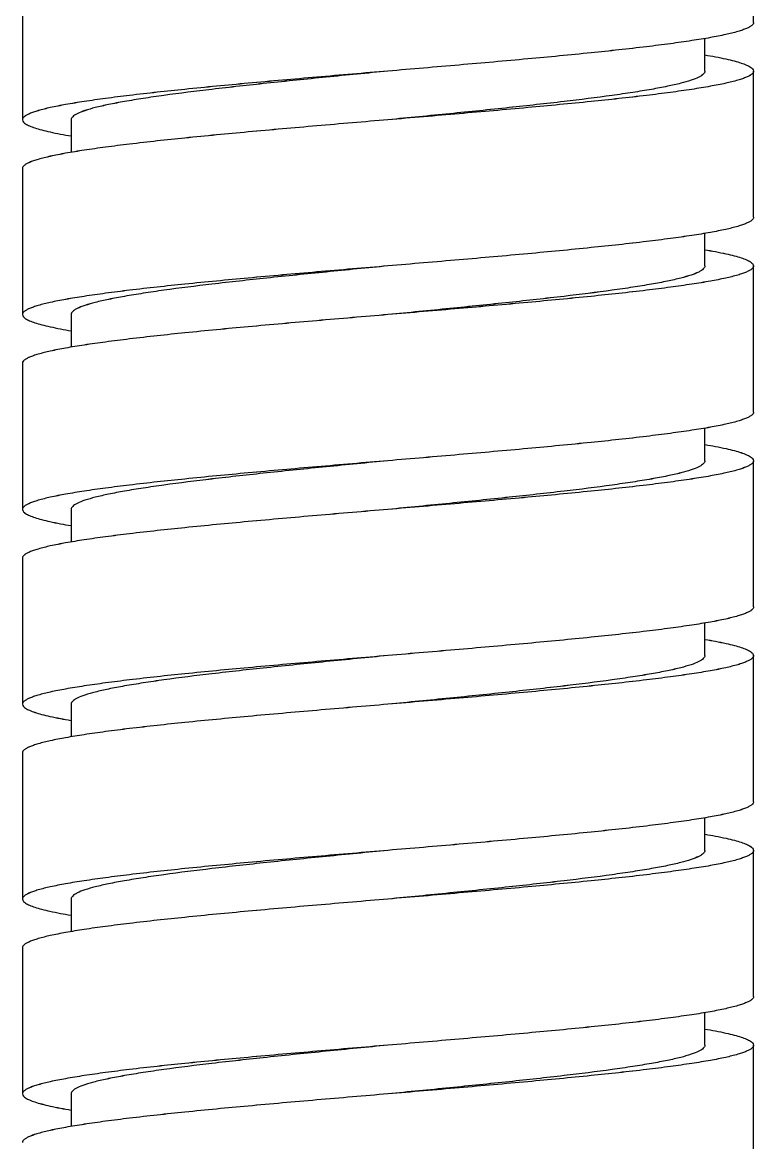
# Model space of a CAD drawing. Header units: millimetres. Extents: x 1236 to 1656, y -100 to 494.
# Drawn here: x 1563.463 to 1566.463, y 127.281 to 131.881 of the extents above; entities that cross this region are included whole.
import ezdxf

# ---------------------------------------------------------------- set-up
doc = ezdxf.new("R2010")
doc.units = ezdxf.units.MM
doc.header["$LTSCALE"] = 0.1

msp = doc.modelspace()

# ---------------------------------------------------------------- linework, layer by layer
for p, q in [((1563.4628, 131.9606), (1563.4628, 131.4806)), ((1563.4628, 131.9606), (1563.4628, 131.4805)), ((1566.4628, 131.8806), (1566.4628, 131.9606)), ((1566.2628, 131.6805), (1566.2628, 131.8142)), ((1566.2629, 131.6806), (1566.2629, 131.8143)), ((1566.4628, 131.0805), (1566.4628, 131.6805)), ((1566.4629, 131.0806), (1566.4629, 131.6806)), ((1563.6628, 131.4806), (1563.6628, 131.3469)), ((1563.6628, 131.4805), (1563.6628, 131.3468)), ((1563.4628, 131.2806), (1563.4628, 130.6806)), ((1563.4628, 131.2805), (1563.4628, 130.6805)), ((1566.2628, 130.8805), (1566.2628, 131.0143)), ((1566.2629, 130.8806), (1566.2629, 131.0143)), ((1566.4628, 130.2805), (1566.4628, 130.8805)), ((1566.4629, 130.2806), (1566.4629, 130.8806)), ((1563.6628, 130.6806), (1563.6628, 130.5469)), ((1563.6628, 130.6805), (1563.6628, 130.5468)), ((1563.4628, 130.4806), (1563.4628, 129.8806)), ((1563.4628, 130.4805), (1563.4628, 129.8805)), ((1566.2628, 130.0805), (1566.2628, 130.2142)), ((1566.2629, 130.0806), (1566.2629, 130.2143)), ((1566.4628, 129.4805), (1566.4628, 130.0805)), ((1566.4629, 129.4805), (1566.4629, 130.0806)), ((1563.6628, 129.8806), (1563.6628, 129.747)), ((1563.6628, 129.8805), (1563.6628, 129.7469)), ((1563.4628, 129.6806), (1563.4628, 129.0805)), ((1563.4628, 129.6805), (1563.4628, 129.0805)), ((1566.2628, 129.2805), (1566.2628, 129.4141)), ((1566.2629, 129.2805), (1566.2629, 129.4141)), ((1566.4628, 128.6805), (1566.4628, 129.2805)), ((1566.4629, 128.6805), (1566.4629, 129.2805)), ((1563.6628, 129.0805), (1563.6628, 128.947)), ((1563.6628, 129.0805), (1563.6628, 128.9469)), ((1563.4628, 128.8805), (1563.4628, 128.2805)), ((1563.4628, 128.8805), (1563.4628, 128.2805)), ((1566.2628, 128.4805), (1566.2628, 128.6141)), ((1566.2629, 128.4805), (1566.2629, 128.6141)), ((1566.4628, 127.8805), (1566.4628, 128.4805)), ((1566.4629, 127.8805), (1566.4629, 128.4805)), ((1563.6628, 128.2805), (1563.6628, 128.1468)), ((1563.6628, 128.2805), (1563.6628, 128.1468)), ((1563.4628, 128.0805), (1563.4628, 127.4805)), ((1563.4628, 128.0805), (1563.4628, 127.4805)), ((1566.2628, 127.6805), (1566.2628, 127.8142)), ((1566.2629, 127.6805), (1566.2629, 127.8142)), ((1566.4628, 127.0805), (1566.4628, 127.6805)), ((1566.4629, 127.0805), (1566.4629, 127.6805)), ((1563.6628, 127.4805), (1563.6628, 127.3468)), ((1563.6628, 127.4805), (1563.6628, 127.3467))]:
    msp.add_line(p, q)
for points, knots in [([(1566.4629, 131.8806), (1566.4629, 131.8758), (1566.4568, 131.8681), (1566.4459, 131.8612), (1566.4331, 131.8549), (1566.4169, 131.8488), (1566.3886, 131.8399), (1566.3445, 131.8292), (1566.2817, 131.817), (1566.2062, 131.8047), (1566.1188, 131.7924), (1565.9809, 131.7751), (1565.7857, 131.754), (1565.5296, 131.7296), (1565.2518, 131.7051), (1565.0604, 131.6889), (1564.9628, 131.6806)], [0, 0, 0, 0, 0.009478, 0.016679, 0.025906, 0.037267, 0.050798, 0.084376, 0.126509, 0.176871, 0.23503, 0.300455, 0.450603, 0.621669, 0.807156, 1, 1, 1, 1]), ([(1566.4628, 131.8806), (1566.4628, 131.8757), (1566.4567, 131.8681), (1566.4459, 131.8611), (1566.4331, 131.8549), (1566.4169, 131.8488), (1566.3886, 131.8399), (1566.3445, 131.8292), (1566.2817, 131.817), (1566.2062, 131.8047), (1566.1187, 131.7923), (1565.9808, 131.775), (1565.7857, 131.754), (1565.5296, 131.7296), (1565.2517, 131.7051), (1565.0604, 131.6888), (1564.9628, 131.6805)], [0, 0, 0, 0, 0.009478, 0.016679, 0.025906, 0.037267, 0.050798, 0.084376, 0.126509, 0.176871, 0.23503, 0.300455, 0.450603, 0.621669, 0.807156, 1, 1, 1, 1]), ([(1566.2633, 131.747), (1566.2921, 131.7421), (1566.3325, 131.7347), (1566.382, 131.7228), (1566.4103, 131.7148), (1566.4328, 131.7065), (1566.4508, 131.6978), (1566.4629, 131.6876), (1566.4629, 131.6806)], [0, 0, 0, 0, 0.408111, 0.572355, 0.709475, 0.819371, 0.902677, 1, 1, 1, 1]), ([(1566.2633, 131.747), (1566.2921, 131.7421), (1566.3325, 131.7346), (1566.382, 131.7228), (1566.4102, 131.7147), (1566.4328, 131.7064), (1566.4508, 131.6978), (1566.4628, 131.6875), (1566.4628, 131.6805)], [0, 0, 0, 0, 0.408111, 0.572355, 0.709475, 0.819371, 0.902677, 1, 1, 1, 1]), ([(1564.9628, 131.6806), (1564.8653, 131.6723), (1564.6739, 131.6561), (1564.3961, 131.6316), (1564.14, 131.6072), (1563.9448, 131.5861), (1563.8069, 131.5688), (1563.7195, 131.5565), (1563.644, 131.5442), (1563.5811, 131.532), (1563.5371, 131.5213), (1563.5087, 131.5124), (1563.4926, 131.5063), (1563.4798, 131.5), (1563.4689, 131.4931), (1563.4628, 131.4854), (1563.4628, 131.4806)], [0, 0, 0, 0, 0.192844, 0.378332, 0.549397, 0.699546, 0.764969, 0.82313, 0.87349, 0.915624, 0.949202, 0.962734, 0.974093, 0.983319, 0.99052, 1, 1, 1, 1]), ([(1564.9628, 131.6805), (1564.8653, 131.6723), (1564.6739, 131.656), (1564.396, 131.6315), (1564.14, 131.6071), (1563.9448, 131.5861), (1563.8069, 131.5688), (1563.7194, 131.5564), (1563.644, 131.5441), (1563.5811, 131.5319), (1563.5371, 131.5212), (1563.5087, 131.5123), (1563.4925, 131.5062), (1563.4797, 131.5), (1563.4689, 131.493), (1563.4628, 131.4854), (1563.4628, 131.4805)], [0, 0, 0, 0, 0.192844, 0.378332, 0.549397, 0.699546, 0.764969, 0.82313, 0.87349, 0.915624, 0.949202, 0.962734, 0.974093, 0.983319, 0.99052, 1, 1, 1, 1]), ([(1564.9628, 131.6806), (1564.8783, 131.6723), (1564.7124, 131.6561), (1564.4716, 131.6316), (1564.2497, 131.6072), (1564.0805, 131.5861), (1563.961, 131.5688), (1563.8852, 131.5565), (1563.8198, 131.5442), (1563.7653, 131.532), (1563.7222, 131.5198), (1563.6938, 131.5092), (1563.6774, 131.5), (1563.6678, 131.4928), (1563.6628, 131.4853), (1563.6628, 131.4806)], [0, 0, 0, 0, 0.192224, 0.377133, 0.547704, 0.697485, 0.762794, 0.820884, 0.871248, 0.913454, 0.947218, 0.972426, 0.981911, 0.989457, 1, 1, 1, 1]), ([(1564.9628, 131.6805), (1564.8783, 131.6723), (1564.7124, 131.656), (1564.4716, 131.6315), (1564.2496, 131.6071), (1564.0805, 131.5861), (1563.961, 131.5688), (1563.8852, 131.5564), (1563.8197, 131.5441), (1563.7652, 131.5319), (1563.7222, 131.5198), (1563.6938, 131.5091), (1563.6774, 131.4999), (1563.6678, 131.4928), (1563.6628, 131.4852), (1563.6628, 131.4805)], [0, 0, 0, 0, 0.192224, 0.377133, 0.547704, 0.697485, 0.762794, 0.820884, 0.871248, 0.913454, 0.947218, 0.972426, 0.981911, 0.989457, 1, 1, 1, 1]), ([(1566.4629, 131.6806), (1566.4629, 131.6758), (1566.4568, 131.6681), (1566.4459, 131.6612), (1566.4331, 131.6549), (1566.4169, 131.6488), (1566.3886, 131.6399), (1566.3445, 131.6292), (1566.2817, 131.617), (1566.2062, 131.6047), (1566.1188, 131.5924), (1565.9809, 131.5751), (1565.7857, 131.554), (1565.5296, 131.5296), (1565.2518, 131.5051), (1565.0604, 131.4889), (1564.9628, 131.4806)], [0, 0, 0, 0, 0.009478, 0.01668, 0.025909, 0.037267, 0.050796, 0.084378, 0.126508, 0.176873, 0.235029, 0.300456, 0.450603, 0.621668, 0.807156, 1, 1, 1, 1]), ([(1566.2629, 131.6806), (1566.2629, 131.6759), (1566.2579, 131.6684), (1566.2482, 131.6612), (1566.2319, 131.652), (1566.2035, 131.6414), (1566.1604, 131.6292), (1566.1059, 131.617), (1566.0405, 131.6047), (1565.9647, 131.5924), (1565.8452, 131.5751), (1565.676, 131.554), (1565.4541, 131.5296), (1565.2133, 131.5051), (1565.0474, 131.4889), (1564.9628, 131.4806)], [0, 0, 0, 0, 0.010546, 0.01809, 0.027572, 0.052785, 0.086544, 0.128755, 0.179114, 0.237209, 0.302514, 0.452296, 0.622867, 0.807776, 1, 1, 1, 1]), ([(1566.4628, 131.6805), (1566.4628, 131.6757), (1566.4567, 131.6681), (1566.4459, 131.6611), (1566.4331, 131.6549), (1566.4169, 131.6488), (1566.3886, 131.6399), (1566.3445, 131.6292), (1566.2817, 131.617), (1566.2062, 131.6047), (1566.1187, 131.5923), (1565.9808, 131.575), (1565.7857, 131.554), (1565.5296, 131.5296), (1565.2517, 131.5051), (1565.0604, 131.4888), (1564.9628, 131.4805)], [0, 0, 0, 0, 0.009478, 0.01668, 0.025909, 0.037267, 0.050796, 0.084378, 0.126508, 0.176873, 0.235029, 0.300456, 0.450603, 0.621668, 0.807156, 1, 1, 1, 1]), ([(1566.2628, 131.6805), (1566.2628, 131.6759), (1566.2579, 131.6683), (1566.2482, 131.6611), (1566.2318, 131.652), (1566.2034, 131.6413), (1566.1604, 131.6292), (1566.1059, 131.617), (1566.0404, 131.6047), (1565.9646, 131.5923), (1565.8451, 131.575), (1565.676, 131.554), (1565.454, 131.5296), (1565.2132, 131.5051), (1565.0474, 131.4888), (1564.9628, 131.4805)], [0, 0, 0, 0, 0.010546, 0.01809, 0.027572, 0.052785, 0.086544, 0.128755, 0.179114, 0.237209, 0.302514, 0.452296, 0.622867, 0.807776, 1, 1, 1, 1]), ([(1563.4628, 131.4806), (1563.4628, 131.4736), (1563.4749, 131.4634), (1563.4928, 131.4547), (1563.5154, 131.4464), (1563.5436, 131.4384), (1563.5931, 131.4266), (1563.6334, 131.4191), (1563.6623, 131.4142)], [0, 0, 0, 0, 0.097335, 0.180651, 0.290566, 0.427652, 0.591913, 1, 1, 1, 1]), ([(1564.9628, 131.4806), (1564.8653, 131.4723), (1564.6739, 131.4561), (1564.3961, 131.4316), (1564.14, 131.4072), (1563.9448, 131.3861), (1563.8069, 131.3688), (1563.7195, 131.3565), (1563.644, 131.3442), (1563.5811, 131.332), (1563.5371, 131.3213), (1563.5087, 131.3124), (1563.4926, 131.3063), (1563.4798, 131.3), (1563.4689, 131.2931), (1563.4628, 131.2854), (1563.4628, 131.2806)], [0, 0, 0, 0, 0.192844, 0.378332, 0.549397, 0.699544, 0.764971, 0.823127, 0.873492, 0.915622, 0.949204, 0.962733, 0.974091, 0.98332, 0.990522, 1, 1, 1, 1]), ([(1563.4628, 131.4805), (1563.4628, 131.4736), (1563.4748, 131.4633), (1563.4928, 131.4547), (1563.5153, 131.4464), (1563.5436, 131.4383), (1563.5931, 131.4265), (1563.6334, 131.419), (1563.6622, 131.4141)], [0, 0, 0, 0, 0.097335, 0.180651, 0.290566, 0.427652, 0.591913, 1, 1, 1, 1]), ([(1564.9628, 131.4805), (1564.8653, 131.4723), (1564.6739, 131.456), (1564.396, 131.4315), (1564.14, 131.4071), (1563.9448, 131.3861), (1563.8069, 131.3688), (1563.7194, 131.3564), (1563.644, 131.3441), (1563.5811, 131.3319), (1563.5371, 131.3212), (1563.5087, 131.3123), (1563.4925, 131.3062), (1563.4797, 131.3), (1563.4689, 131.293), (1563.4628, 131.2854), (1563.4628, 131.2805)], [0, 0, 0, 0, 0.192844, 0.378332, 0.549397, 0.699544, 0.764971, 0.823127, 0.873492, 0.915622, 0.949204, 0.962733, 0.974091, 0.98332, 0.990522, 1, 1, 1, 1]), ([(1566.4629, 131.0806), (1566.4629, 131.0758), (1566.4568, 131.0681), (1566.4459, 131.0612), (1566.4331, 131.0549), (1566.4169, 131.0488), (1566.3886, 131.0399), (1566.3445, 131.0292), (1566.2817, 131.017), (1566.2062, 131.0047), (1566.1188, 130.9924), (1565.9809, 130.9751), (1565.7857, 130.954), (1565.5296, 130.9296), (1565.2518, 130.9051), (1565.0604, 130.8889), (1564.9628, 130.8806)], [0, 0, 0, 0, 0.009478, 0.01668, 0.025909, 0.037267, 0.050796, 0.084378, 0.126508, 0.176873, 0.235029, 0.300456, 0.450603, 0.621668, 0.807156, 1, 1, 1, 1]), ([(1566.4628, 131.0805), (1566.4628, 131.0757), (1566.4567, 131.068), (1566.4459, 131.0611), (1566.4331, 131.0549), (1566.4169, 131.0488), (1566.3886, 131.0399), (1566.3445, 131.0292), (1566.2817, 131.0169), (1566.2062, 131.0047), (1566.1187, 130.9923), (1565.9808, 130.975), (1565.7857, 130.954), (1565.5296, 130.9295), (1565.2517, 130.9051), (1565.0604, 130.8888), (1564.9628, 130.8805)], [0, 0, 0, 0, 0.009478, 0.01668, 0.025909, 0.037267, 0.050796, 0.084378, 0.126508, 0.176873, 0.235029, 0.300456, 0.450603, 0.621668, 0.807156, 1, 1, 1, 1]), ([(1566.2634, 130.947), (1566.2922, 130.9421), (1566.3326, 130.9346), (1566.3821, 130.9228), (1566.4103, 130.9147), (1566.4329, 130.9064), (1566.4508, 130.8978), (1566.4629, 130.8876), (1566.4629, 130.8806)], [0, 0, 0, 0, 0.408087, 0.572348, 0.709434, 0.819349, 0.902665, 1, 1, 1, 1]), ([(1566.2634, 130.9469), (1566.2922, 130.942), (1566.3325, 130.9346), (1566.382, 130.9228), (1566.4103, 130.9147), (1566.4328, 130.9064), (1566.4508, 130.8978), (1566.4628, 130.8875), (1566.4628, 130.8805)], [0, 0, 0, 0, 0.408087, 0.572348, 0.709434, 0.819349, 0.902665, 1, 1, 1, 1]), ([(1564.9628, 130.8806), (1564.8653, 130.8723), (1564.6739, 130.8561), (1564.3961, 130.8316), (1564.14, 130.8072), (1563.9448, 130.7861), (1563.8069, 130.7688), (1563.7195, 130.7565), (1563.644, 130.7442), (1563.5811, 130.7319), (1563.5371, 130.7213), (1563.5087, 130.7124), (1563.4926, 130.7062), (1563.4798, 130.7), (1563.4689, 130.6931), (1563.4628, 130.6854), (1563.4628, 130.6806)], [0, 0, 0, 0, 0.192844, 0.378332, 0.549397, 0.699544, 0.764971, 0.823127, 0.873492, 0.915622, 0.949204, 0.962733, 0.974091, 0.98332, 0.990522, 1, 1, 1, 1]), ([(1564.9628, 130.8805), (1564.8653, 130.8723), (1564.6739, 130.856), (1564.396, 130.8315), (1564.14, 130.8071), (1563.9448, 130.7861), (1563.8069, 130.7688), (1563.7194, 130.7564), (1563.644, 130.7441), (1563.5811, 130.7319), (1563.5371, 130.7212), (1563.5087, 130.7123), (1563.4925, 130.7062), (1563.4797, 130.7), (1563.4689, 130.693), (1563.4628, 130.6853), (1563.4628, 130.6805)], [0, 0, 0, 0, 0.192844, 0.378332, 0.549397, 0.699544, 0.764971, 0.823127, 0.873492, 0.915622, 0.949204, 0.962733, 0.974091, 0.98332, 0.990522, 1, 1, 1, 1]), ([(1564.9628, 130.8806), (1564.8783, 130.8723), (1564.7124, 130.8561), (1564.4716, 130.8316), (1564.2497, 130.8072), (1564.0805, 130.7861), (1563.961, 130.7688), (1563.8852, 130.7565), (1563.8198, 130.7442), (1563.7653, 130.7319), (1563.7222, 130.7198), (1563.6938, 130.7092), (1563.6774, 130.7), (1563.6678, 130.6928), (1563.6628, 130.6852), (1563.6628, 130.6806)], [0, 0, 0, 0, 0.192224, 0.377133, 0.547703, 0.697485, 0.762794, 0.820884, 0.871247, 0.913454, 0.947217, 0.972426, 0.981911, 0.989456, 1, 1, 1, 1]), ([(1564.9628, 130.8805), (1564.8783, 130.8723), (1564.7124, 130.856), (1564.4716, 130.8315), (1564.2496, 130.8071), (1564.0805, 130.7861), (1563.961, 130.7688), (1563.8852, 130.7564), (1563.8197, 130.7441), (1563.7652, 130.7319), (1563.7222, 130.7197), (1563.6938, 130.7091), (1563.6774, 130.6999), (1563.6678, 130.6927), (1563.6628, 130.6852), (1563.6628, 130.6805)], [0, 0, 0, 0, 0.192224, 0.377133, 0.547703, 0.697485, 0.762794, 0.820884, 0.871247, 0.913454, 0.947217, 0.972426, 0.981911, 0.989456, 1, 1, 1, 1]), ([(1566.4629, 130.8806), (1566.4629, 130.8758), (1566.4568, 130.8681), (1566.4459, 130.8611), (1566.4331, 130.8549), (1566.4169, 130.8488), (1566.3886, 130.8399), (1566.3445, 130.8292), (1566.2817, 130.817), (1566.2062, 130.8047), (1566.1188, 130.7924), (1565.9809, 130.775), (1565.7857, 130.754), (1565.5296, 130.7296), (1565.2518, 130.7051), (1565.0604, 130.6889), (1564.9628, 130.6806)], [0, 0, 0, 0, 0.00948, 0.016681, 0.025907, 0.037266, 0.050798, 0.084376, 0.12651, 0.17687, 0.235031, 0.300454, 0.450603, 0.621668, 0.807156, 1, 1, 1, 1]), ([(1566.2629, 130.8806), (1566.2629, 130.8759), (1566.2579, 130.8684), (1566.2482, 130.8612), (1566.2319, 130.852), (1566.2035, 130.8414), (1566.1604, 130.8292), (1566.1059, 130.817), (1566.0405, 130.8047), (1565.9647, 130.7924), (1565.8452, 130.7751), (1565.676, 130.754), (1565.4541, 130.7296), (1565.2133, 130.7051), (1565.0474, 130.6889), (1564.9628, 130.6806)], [0, 0, 0, 0, 0.010546, 0.018089, 0.027572, 0.052785, 0.086545, 0.128755, 0.179115, 0.237208, 0.302514, 0.452296, 0.622867, 0.807776, 1, 1, 1, 1]), ([(1566.4628, 130.8805), (1566.4628, 130.8757), (1566.4567, 130.868), (1566.4459, 130.8611), (1566.4331, 130.8549), (1566.4169, 130.8488), (1566.3886, 130.8399), (1566.3445, 130.8292), (1566.2817, 130.8169), (1566.2062, 130.8046), (1566.1187, 130.7923), (1565.9808, 130.775), (1565.7857, 130.754), (1565.5296, 130.7295), (1565.2517, 130.7051), (1565.0604, 130.6888), (1564.9628, 130.6805)], [0, 0, 0, 0, 0.00948, 0.016681, 0.025907, 0.037266, 0.050798, 0.084376, 0.12651, 0.17687, 0.235031, 0.300454, 0.450603, 0.621668, 0.807156, 1, 1, 1, 1]), ([(1566.2628, 130.8805), (1566.2628, 130.8759), (1566.2579, 130.8683), (1566.2482, 130.8611), (1566.2318, 130.852), (1566.2034, 130.8413), (1566.1604, 130.8292), (1566.1059, 130.817), (1566.0404, 130.8047), (1565.9646, 130.7923), (1565.8451, 130.775), (1565.676, 130.754), (1565.454, 130.7295), (1565.2132, 130.7051), (1565.0474, 130.6888), (1564.9628, 130.6805)], [0, 0, 0, 0, 0.010546, 0.018089, 0.027572, 0.052785, 0.086545, 0.128755, 0.179115, 0.237208, 0.302514, 0.452296, 0.622867, 0.807776, 1, 1, 1, 1]), ([(1563.4628, 130.6806), (1563.4628, 130.6736), (1563.4749, 130.6633), (1563.4928, 130.6547), (1563.5154, 130.6464), (1563.5437, 130.6383), (1563.5932, 130.6265), (1563.6335, 130.6191), (1563.6624, 130.6141)], [0, 0, 0, 0, 0.097323, 0.180629, 0.290525, 0.427645, 0.591889, 1, 1, 1, 1]), ([(1564.9628, 130.6806), (1564.8653, 130.6723), (1564.6739, 130.6561), (1564.3961, 130.6316), (1564.14, 130.6072), (1563.9448, 130.5861), (1563.8069, 130.5688), (1563.7195, 130.5565), (1563.644, 130.5442), (1563.5811, 130.5319), (1563.5371, 130.5212), (1563.5087, 130.5124), (1563.4926, 130.5062), (1563.4798, 130.5), (1563.4689, 130.4931), (1563.4628, 130.4854), (1563.4628, 130.4806)], [0, 0, 0, 0, 0.192844, 0.378331, 0.549396, 0.699544, 0.76497, 0.823128, 0.87349, 0.915623, 0.949202, 0.962732, 0.974093, 0.98332, 0.990519, 1, 1, 1, 1]), ([(1563.4628, 130.6805), (1563.4628, 130.6736), (1563.4748, 130.6633), (1563.4928, 130.6547), (1563.5154, 130.6464), (1563.5436, 130.6383), (1563.5932, 130.6265), (1563.6335, 130.619), (1563.6624, 130.6141)], [0, 0, 0, 0, 0.097323, 0.180629, 0.290525, 0.427645, 0.591889, 1, 1, 1, 1]), ([(1564.9628, 130.6805), (1564.8653, 130.6722), (1564.6739, 130.656), (1564.396, 130.6315), (1564.14, 130.6071), (1563.9448, 130.5861), (1563.8069, 130.5688), (1563.7194, 130.5564), (1563.644, 130.5441), (1563.5811, 130.5319), (1563.5371, 130.5212), (1563.5087, 130.5123), (1563.4925, 130.5062), (1563.4797, 130.5), (1563.4689, 130.493), (1563.4628, 130.4853), (1563.4628, 130.4805)], [0, 0, 0, 0, 0.192844, 0.378331, 0.549396, 0.699544, 0.76497, 0.823128, 0.87349, 0.915623, 0.949202, 0.962732, 0.974093, 0.98332, 0.990519, 1, 1, 1, 1]), ([(1566.4629, 130.2806), (1566.4629, 130.2758), (1566.4568, 130.2681), (1566.4459, 130.2611), (1566.4331, 130.2549), (1566.4169, 130.2488), (1566.3886, 130.2399), (1566.3445, 130.2292), (1566.2817, 130.217), (1566.2062, 130.2047), (1566.1188, 130.1923), (1565.9809, 130.175), (1565.7857, 130.154), (1565.5296, 130.1296), (1565.2518, 130.1051), (1565.0604, 130.0888), (1564.9628, 130.0806)], [0, 0, 0, 0, 0.00948, 0.016681, 0.025907, 0.037266, 0.050798, 0.084376, 0.12651, 0.17687, 0.235031, 0.300454, 0.450603, 0.621668, 0.807156, 1, 1, 1, 1]), ([(1566.4628, 130.2805), (1566.4628, 130.2757), (1566.4567, 130.268), (1566.4459, 130.2611), (1566.4331, 130.2549), (1566.4169, 130.2487), (1566.3886, 130.2398), (1566.3445, 130.2292), (1566.2817, 130.2169), (1566.2062, 130.2046), (1566.1187, 130.1923), (1565.9808, 130.175), (1565.7857, 130.1539), (1565.5296, 130.1295), (1565.2517, 130.105), (1565.0604, 130.0888), (1564.9628, 130.0805)], [0, 0, 0, 0, 0.00948, 0.016681, 0.025907, 0.037266, 0.050798, 0.084376, 0.12651, 0.17687, 0.235031, 0.300454, 0.450603, 0.621668, 0.807156, 1, 1, 1, 1]), ([(1566.264, 130.1469), (1566.2928, 130.142), (1566.333, 130.1345), (1566.3823, 130.1227), (1566.4105, 130.1147), (1566.433, 130.1064), (1566.4509, 130.0978), (1566.4629, 130.0875), (1566.4629, 130.0806)], [0, 0, 0, 0, 0.40807, 0.57228, 0.709377, 0.819286, 0.902585, 1, 1, 1, 1]), ([(1566.264, 130.1468), (1566.2927, 130.1419), (1566.3329, 130.1345), (1566.3823, 130.1227), (1566.4104, 130.1146), (1566.4329, 130.1063), (1566.4508, 130.0977), (1566.4628, 130.0875), (1566.4628, 130.0805)], [0, 0, 0, 0, 0.40807, 0.57228, 0.709377, 0.819286, 0.902585, 1, 1, 1, 1]), ([(1564.9628, 130.0806), (1564.8653, 130.0723), (1564.6739, 130.056), (1564.3961, 130.0316), (1564.14, 130.0071), (1563.9448, 129.9861), (1563.8069, 129.9688), (1563.7195, 129.9564), (1563.644, 129.9442), (1563.5811, 129.9319), (1563.5371, 129.9212), (1563.5087, 129.9123), (1563.4926, 129.9062), (1563.4798, 129.9), (1563.4689, 129.893), (1563.4628, 129.8854), (1563.4628, 129.8806)], [0, 0, 0, 0, 0.192844, 0.378331, 0.549396, 0.699544, 0.76497, 0.823128, 0.87349, 0.915623, 0.949202, 0.962732, 0.974093, 0.98332, 0.990519, 1, 1, 1, 1]), ([(1564.9628, 130.0805), (1564.8653, 130.0722), (1564.6739, 130.056), (1564.396, 130.0315), (1564.14, 130.0071), (1563.9448, 129.986), (1563.8069, 129.9687), (1563.7194, 129.9564), (1563.644, 129.9441), (1563.5811, 129.9319), (1563.5371, 129.9212), (1563.5087, 129.9123), (1563.4925, 129.9062), (1563.4797, 129.8999), (1563.4689, 129.893), (1563.4628, 129.8853), (1563.4628, 129.8805)], [0, 0, 0, 0, 0.192844, 0.378331, 0.549396, 0.699544, 0.76497, 0.823128, 0.87349, 0.915623, 0.949202, 0.962732, 0.974093, 0.98332, 0.990519, 1, 1, 1, 1]), ([(1564.9628, 130.0806), (1564.8783, 130.0723), (1564.7124, 130.056), (1564.4716, 130.0316), (1564.2497, 130.0071), (1564.0805, 129.9861), (1563.961, 129.9688), (1563.8852, 129.9564), (1563.8198, 129.9441), (1563.7653, 129.9319), (1563.7222, 129.9198), (1563.6938, 129.9091), (1563.6774, 129.9), (1563.6678, 129.8928), (1563.6628, 129.8852), (1563.6628, 129.8806)], [0, 0, 0, 0, 0.192224, 0.377133, 0.547703, 0.697485, 0.762793, 0.820884, 0.871247, 0.913454, 0.947217, 0.972427, 0.981911, 0.989456, 1, 1, 1, 1]), ([(1564.9628, 130.0805), (1564.8783, 130.0722), (1564.7124, 130.056), (1564.4716, 130.0315), (1564.2496, 130.0071), (1564.0805, 129.986), (1563.961, 129.9687), (1563.8852, 129.9564), (1563.8197, 129.9441), (1563.7652, 129.9319), (1563.7222, 129.9197), (1563.6938, 129.9091), (1563.6774, 129.8999), (1563.6678, 129.8927), (1563.6628, 129.8852), (1563.6628, 129.8805)], [0, 0, 0, 0, 0.192224, 0.377133, 0.547703, 0.697485, 0.762793, 0.820884, 0.871247, 0.913454, 0.947217, 0.972427, 0.981911, 0.989456, 1, 1, 1, 1]), ([(1566.4629, 130.0806), (1566.4629, 130.0757), (1566.4568, 130.0681), (1566.4459, 130.0611), (1566.4331, 130.0549), (1566.4169, 130.0488), (1566.3886, 130.0399), (1566.3445, 130.0292), (1566.2817, 130.017), (1566.2062, 130.0047), (1566.1188, 129.9923), (1565.9809, 129.975), (1565.7857, 129.954), (1565.5296, 129.9296), (1565.2518, 129.9051), (1565.0604, 129.8888), (1564.9628, 129.8806)], [0, 0, 0, 0, 0.009479, 0.016679, 0.025908, 0.037268, 0.050797, 0.084378, 0.126508, 0.176873, 0.235029, 0.300456, 0.450604, 0.621669, 0.807156, 1, 1, 1, 1]), ([(1566.2629, 130.0806), (1566.2629, 130.0759), (1566.2579, 130.0684), (1566.2482, 130.0612), (1566.2319, 130.052), (1566.2035, 130.0414), (1566.1604, 130.0292), (1566.1059, 130.017), (1566.0405, 130.0047), (1565.9647, 129.9923), (1565.8452, 129.975), (1565.676, 129.954), (1565.4541, 129.9296), (1565.2133, 129.9051), (1565.0474, 129.8888), (1564.9628, 129.8806)], [0, 0, 0, 0, 0.010545, 0.018089, 0.027573, 0.052784, 0.086545, 0.128754, 0.179115, 0.237207, 0.302515, 0.452296, 0.622867, 0.807776, 1, 1, 1, 1]), ([(1566.4628, 130.0805), (1566.4628, 130.0757), (1566.4567, 130.068), (1566.4459, 130.0611), (1566.4331, 130.0549), (1566.4169, 130.0487), (1566.3886, 130.0398), (1566.3445, 130.0292), (1566.2817, 130.0169), (1566.2062, 130.0046), (1566.1187, 129.9923), (1565.9808, 129.975), (1565.7857, 129.9539), (1565.5296, 129.9295), (1565.2517, 129.905), (1565.0604, 129.8888), (1564.9628, 129.8805)], [0, 0, 0, 0, 0.009479, 0.016679, 0.025908, 0.037268, 0.050797, 0.084378, 0.126508, 0.176873, 0.235029, 0.300456, 0.450604, 0.621669, 0.807156, 1, 1, 1, 1]), ([(1566.2628, 130.0805), (1566.2628, 130.0759), (1566.2579, 130.0683), (1566.2482, 130.0611), (1566.2318, 130.0519), (1566.2034, 130.0413), (1566.1604, 130.0291), (1566.1059, 130.0169), (1566.0404, 130.0046), (1565.9646, 129.9923), (1565.8451, 129.975), (1565.676, 129.9539), (1565.454, 129.9295), (1565.2132, 129.905), (1565.0474, 129.8888), (1564.9628, 129.8805)], [0, 0, 0, 0, 0.010545, 0.018089, 0.027573, 0.052784, 0.086545, 0.128754, 0.179115, 0.237207, 0.302515, 0.452296, 0.622867, 0.807776, 1, 1, 1, 1]), ([(1563.4628, 129.8806), (1563.4628, 129.8736), (1563.4748, 129.8634), (1563.4927, 129.8547), (1563.5152, 129.8465), (1563.5434, 129.8384), (1563.5927, 129.8266), (1563.6329, 129.8192), (1563.6617, 129.8142)], [0, 0, 0, 0, 0.097415, 0.180718, 0.290638, 0.427718, 0.59194, 1, 1, 1, 1]), ([(1564.9628, 129.8806), (1564.8653, 129.8723), (1564.6739, 129.856), (1564.3961, 129.8315), (1564.14, 129.8071), (1563.9448, 129.7861), (1563.8069, 129.7688), (1563.7195, 129.7564), (1563.644, 129.7442), (1563.5811, 129.7319), (1563.5371, 129.7212), (1563.5087, 129.7123), (1563.4926, 129.7062), (1563.4798, 129.7), (1563.4689, 129.693), (1563.4628, 129.6854), (1563.4628, 129.6806)], [0, 0, 0, 0, 0.192844, 0.378332, 0.549398, 0.699546, 0.76497, 0.823129, 0.873491, 0.915623, 0.949204, 0.962735, 0.974092, 0.983319, 0.990522, 1, 1, 1, 1]), ([(1563.4628, 129.8805), (1563.4628, 129.8736), (1563.4748, 129.8633), (1563.4927, 129.8547), (1563.5152, 129.8464), (1563.5433, 129.8384), (1563.5927, 129.8266), (1563.6329, 129.8191), (1563.6616, 129.8142)], [0, 0, 0, 0, 0.097415, 0.180718, 0.290638, 0.427718, 0.59194, 1, 1, 1, 1]), ([(1564.9628, 129.8805), (1564.8653, 129.8722), (1564.6739, 129.856), (1564.396, 129.8315), (1564.14, 129.8071), (1563.9448, 129.786), (1563.8069, 129.7687), (1563.7194, 129.7564), (1563.644, 129.7441), (1563.5811, 129.7319), (1563.5371, 129.7212), (1563.5087, 129.7123), (1563.4925, 129.7062), (1563.4797, 129.6999), (1563.4689, 129.693), (1563.4628, 129.6853), (1563.4628, 129.6805)], [0, 0, 0, 0, 0.192844, 0.378332, 0.549398, 0.699546, 0.76497, 0.823129, 0.873491, 0.915623, 0.949204, 0.962735, 0.974092, 0.983319, 0.990522, 1, 1, 1, 1]), ([(1566.4629, 129.4805), (1566.4629, 129.4757), (1566.4568, 129.4681), (1566.4459, 129.4611), (1566.4331, 129.4549), (1566.4169, 129.4488), (1566.3886, 129.4399), (1566.3445, 129.4292), (1566.2817, 129.417), (1566.2062, 129.4047), (1566.1188, 129.3923), (1565.9809, 129.375), (1565.7857, 129.354), (1565.5296, 129.3296), (1565.2518, 129.3051), (1565.0604, 129.2888), (1564.9628, 129.2805)], [0, 0, 0, 0, 0.009479, 0.016679, 0.025908, 0.037268, 0.050797, 0.084378, 0.126508, 0.176873, 0.235029, 0.300456, 0.450604, 0.621669, 0.807156, 1, 1, 1, 1]), ([(1566.4628, 129.4805), (1566.4628, 129.4757), (1566.4567, 129.468), (1566.4459, 129.4611), (1566.4331, 129.4548), (1566.4169, 129.4487), (1566.3886, 129.4398), (1566.3445, 129.4291), (1566.2817, 129.4169), (1566.2062, 129.4046), (1566.1187, 129.3923), (1565.9808, 129.375), (1565.7857, 129.3539), (1565.5296, 129.3295), (1565.2517, 129.305), (1565.0604, 129.2888), (1564.9628, 129.2805)], [0, 0, 0, 0, 0.009479, 0.016679, 0.025908, 0.037268, 0.050797, 0.084378, 0.126508, 0.176873, 0.235029, 0.300456, 0.450604, 0.621669, 0.807156, 1, 1, 1, 1]), ([(1566.2642, 129.3468), (1566.2929, 129.3419), (1566.3331, 129.3345), (1566.3824, 129.3227), (1566.4105, 129.3146), (1566.433, 129.3063), (1566.4509, 129.2977), (1566.4629, 129.2875), (1566.4629, 129.2805)], [0, 0, 0, 0, 0.408036, 0.57227, 0.709354, 0.819245, 0.902576, 1, 1, 1, 1]), ([(1566.2642, 129.3468), (1566.2929, 129.3419), (1566.3331, 129.3344), (1566.3824, 129.3226), (1566.4105, 129.3146), (1566.4329, 129.3063), (1566.4508, 129.2977), (1566.4628, 129.2875), (1566.4628, 129.2805)], [0, 0, 0, 0, 0.408036, 0.57227, 0.709354, 0.819245, 0.902576, 1, 1, 1, 1]), ([(1564.9628, 129.2805), (1564.8653, 129.2723), (1564.6739, 129.256), (1564.3961, 129.2315), (1564.14, 129.2071), (1563.9448, 129.1861), (1563.8069, 129.1688), (1563.7195, 129.1564), (1563.644, 129.1441), (1563.5811, 129.1319), (1563.5371, 129.1212), (1563.5087, 129.1123), (1563.4926, 129.1062), (1563.4798, 129.1), (1563.4689, 129.093), (1563.4628, 129.0854), (1563.4628, 129.0805)], [0, 0, 0, 0, 0.192844, 0.378332, 0.549398, 0.699546, 0.76497, 0.823129, 0.873491, 0.915623, 0.949204, 0.962735, 0.974092, 0.983319, 0.990522, 1, 1, 1, 1]), ([(1564.9628, 129.2805), (1564.8653, 129.2722), (1564.6739, 129.256), (1564.396, 129.2315), (1564.14, 129.2071), (1563.9448, 129.186), (1563.8069, 129.1687), (1563.7194, 129.1564), (1563.644, 129.1441), (1563.5811, 129.1319), (1563.5371, 129.1212), (1563.5087, 129.1123), (1563.4925, 129.1062), (1563.4797, 129.0999), (1563.4689, 129.093), (1563.4628, 129.0853), (1563.4628, 129.0805)], [0, 0, 0, 0, 0.192844, 0.378332, 0.549398, 0.699546, 0.76497, 0.823129, 0.873491, 0.915623, 0.949204, 0.962735, 0.974092, 0.983319, 0.990522, 1, 1, 1, 1]), ([(1564.9628, 129.2805), (1564.8783, 129.2723), (1564.7124, 129.256), (1564.4716, 129.2315), (1564.2497, 129.2071), (1564.0805, 129.1861), (1563.961, 129.1688), (1563.8852, 129.1564), (1563.8198, 129.1441), (1563.7653, 129.1319), (1563.7222, 129.1197), (1563.6938, 129.1091), (1563.6774, 129.0999), (1563.6678, 129.0927), (1563.6628, 129.0852), (1563.6628, 129.0805)], [0, 0, 0, 0, 0.192224, 0.377133, 0.547704, 0.697485, 0.762793, 0.820885, 0.871246, 0.913455, 0.947216, 0.972427, 0.981911, 0.989455, 1, 1, 1, 1]), ([(1564.9628, 129.2805), (1564.8783, 129.2722), (1564.7124, 129.256), (1564.4716, 129.2315), (1564.2496, 129.2071), (1564.0805, 129.186), (1563.961, 129.1687), (1563.8852, 129.1564), (1563.8197, 129.1441), (1563.7652, 129.1319), (1563.7222, 129.1197), (1563.6938, 129.1091), (1563.6774, 129.0999), (1563.6678, 129.0927), (1563.6628, 129.0852), (1563.6628, 129.0805)], [0, 0, 0, 0, 0.192224, 0.377133, 0.547704, 0.697485, 0.762793, 0.820885, 0.871246, 0.913455, 0.947216, 0.972427, 0.981911, 0.989455, 1, 1, 1, 1]), ([(1566.4629, 129.2805), (1566.4629, 129.2757), (1566.4568, 129.2681), (1566.4459, 129.2611), (1566.4331, 129.2549), (1566.4169, 129.2488), (1566.3886, 129.2399), (1566.3445, 129.2292), (1566.2817, 129.2169), (1566.2062, 129.2047), (1566.1188, 129.1923), (1565.9809, 129.175), (1565.7857, 129.154), (1565.5296, 129.1295), (1565.2518, 129.1051), (1565.0604, 129.0888), (1564.9628, 129.0805)], [0, 0, 0, 0, 0.009478, 0.016681, 0.025908, 0.037265, 0.050796, 0.084377, 0.126509, 0.176871, 0.23503, 0.300454, 0.450602, 0.621668, 0.807156, 1, 1, 1, 1]), ([(1566.2629, 129.2805), (1566.2629, 129.2759), (1566.2579, 129.2683), (1566.2482, 129.2611), (1566.2319, 129.252), (1566.2035, 129.2413), (1566.1604, 129.2292), (1566.1059, 129.217), (1566.0405, 129.2047), (1565.9647, 129.1923), (1565.8452, 129.175), (1565.676, 129.154), (1565.4541, 129.1296), (1565.2133, 129.1051), (1565.0474, 129.0888), (1564.9628, 129.0805)], [0, 0, 0, 0, 0.010544, 0.018089, 0.027573, 0.052783, 0.086546, 0.128753, 0.179116, 0.237207, 0.302515, 0.452297, 0.622867, 0.807776, 1, 1, 1, 1]), ([(1566.4628, 129.2805), (1566.4628, 129.2757), (1566.4567, 129.268), (1566.4459, 129.2611), (1566.4331, 129.2548), (1566.4169, 129.2487), (1566.3886, 129.2398), (1566.3445, 129.2291), (1566.2817, 129.2169), (1566.2062, 129.2046), (1566.1187, 129.1923), (1565.9808, 129.175), (1565.7857, 129.1539), (1565.5296, 129.1295), (1565.2517, 129.105), (1565.0604, 129.0888), (1564.9628, 129.0805)], [0, 0, 0, 0, 0.009478, 0.016681, 0.025908, 0.037265, 0.050796, 0.084377, 0.126509, 0.176871, 0.23503, 0.300454, 0.450602, 0.621668, 0.807156, 1, 1, 1, 1]), ([(1566.2628, 129.2805), (1566.2628, 129.2758), (1566.2579, 129.2683), (1566.2482, 129.2611), (1566.2318, 129.2519), (1566.2034, 129.2413), (1566.1604, 129.2291), (1566.1059, 129.2169), (1566.0404, 129.2046), (1565.9646, 129.1923), (1565.8451, 129.175), (1565.676, 129.1539), (1565.454, 129.1295), (1565.2132, 129.105), (1565.0474, 129.0888), (1564.9628, 129.0805)], [0, 0, 0, 0, 0.010544, 0.018089, 0.027573, 0.052783, 0.086546, 0.128753, 0.179116, 0.237207, 0.302515, 0.452297, 0.622867, 0.807776, 1, 1, 1, 1]), ([(1563.4628, 129.0805), (1563.4628, 129.0736), (1563.4748, 129.0634), (1563.4927, 129.0547), (1563.5152, 129.0465), (1563.5433, 129.0384), (1563.5926, 129.0266), (1563.6327, 129.0192), (1563.6615, 129.0143)], [0, 0, 0, 0, 0.097424, 0.180755, 0.290646, 0.42773, 0.591964, 1, 1, 1, 1]), ([(1564.9628, 129.0805), (1564.8653, 129.0723), (1564.6739, 129.056), (1564.3961, 129.0315), (1564.14, 129.0071), (1563.9448, 128.9861), (1563.8069, 128.9688), (1563.7195, 128.9564), (1563.644, 128.9441), (1563.5811, 128.9319), (1563.5371, 128.9212), (1563.5087, 128.9123), (1563.4926, 128.9062), (1563.4798, 128.9), (1563.4689, 128.893), (1563.4628, 128.8853), (1563.4628, 128.8805)], [0, 0, 0, 0, 0.192844, 0.378331, 0.549396, 0.699544, 0.764971, 0.823127, 0.873492, 0.915622, 0.949203, 0.962732, 0.974092, 0.983321, 0.990521, 1, 1, 1, 1]), ([(1563.4628, 129.0805), (1563.4628, 129.0735), (1563.4748, 129.0633), (1563.4927, 129.0547), (1563.5151, 129.0464), (1563.5432, 129.0384), (1563.5925, 129.0266), (1563.6327, 129.0191), (1563.6614, 129.0142)], [0, 0, 0, 0, 0.097424, 0.180755, 0.290646, 0.42773, 0.591964, 1, 1, 1, 1]), ([(1564.9628, 129.0805), (1564.8653, 129.0722), (1564.6739, 129.056), (1564.396, 129.0315), (1564.14, 129.0071), (1563.9448, 128.986), (1563.8069, 128.9687), (1563.7194, 128.9564), (1563.644, 128.9441), (1563.5811, 128.9319), (1563.5371, 128.9212), (1563.5087, 128.9123), (1563.4925, 128.9062), (1563.4797, 128.8999), (1563.4689, 128.893), (1563.4628, 128.8853), (1563.4628, 128.8805)], [0, 0, 0, 0, 0.192844, 0.378331, 0.549396, 0.699544, 0.764971, 0.823127, 0.873492, 0.915622, 0.949203, 0.962732, 0.974092, 0.983321, 0.990521, 1, 1, 1, 1]), ([(1566.4629, 128.6805), (1566.4629, 128.6757), (1566.4568, 128.668), (1566.4459, 128.6611), (1566.4331, 128.6549), (1566.4169, 128.6488), (1566.3886, 128.6399), (1566.3445, 128.6292), (1566.2817, 128.6169), (1566.2062, 128.6046), (1566.1188, 128.5923), (1565.9809, 128.575), (1565.7857, 128.554), (1565.5296, 128.5295), (1565.2518, 128.5051), (1565.0604, 128.4888), (1564.9628, 128.4805)], [0, 0, 0, 0, 0.009478, 0.016681, 0.025908, 0.037265, 0.050796, 0.084377, 0.126509, 0.176871, 0.23503, 0.300454, 0.450602, 0.621668, 0.807156, 1, 1, 1, 1]), ([(1566.4628, 128.6805), (1566.4628, 128.6757), (1566.4567, 128.668), (1566.4459, 128.6611), (1566.4331, 128.6548), (1566.4169, 128.6487), (1566.3886, 128.6398), (1566.3445, 128.6291), (1566.2817, 128.6169), (1566.2062, 128.6046), (1566.1187, 128.5923), (1565.9808, 128.575), (1565.7857, 128.5539), (1565.5296, 128.5295), (1565.2517, 128.505), (1565.0604, 128.4888), (1564.9628, 128.4805)], [0, 0, 0, 0, 0.009478, 0.016681, 0.025908, 0.037265, 0.050796, 0.084377, 0.126509, 0.176871, 0.23503, 0.300454, 0.450602, 0.621668, 0.807156, 1, 1, 1, 1]), ([(1566.264, 128.5468), (1566.2927, 128.5419), (1566.333, 128.5345), (1566.3823, 128.5227), (1566.4105, 128.5146), (1566.433, 128.5064), (1566.4509, 128.4977), (1566.4629, 128.4875), (1566.4629, 128.4805)], [0, 0, 0, 0, 0.40806, 0.572282, 0.709362, 0.819282, 0.902585, 1, 1, 1, 1]), ([(1566.264, 128.5468), (1566.2927, 128.5419), (1566.3329, 128.5344), (1566.3823, 128.5226), (1566.4104, 128.5146), (1566.4329, 128.5063), (1566.4508, 128.4977), (1566.4628, 128.4874), (1566.4628, 128.4805)], [0, 0, 0, 0, 0.40806, 0.572282, 0.709362, 0.819282, 0.902585, 1, 1, 1, 1]), ([(1564.9628, 128.4805), (1564.8653, 128.4722), (1564.6739, 128.456), (1564.3961, 128.4315), (1564.14, 128.4071), (1563.9448, 128.3861), (1563.8069, 128.3688), (1563.7195, 128.3564), (1563.644, 128.3441), (1563.5811, 128.3319), (1563.5371, 128.3212), (1563.5087, 128.3123), (1563.4926, 128.3062), (1563.4798, 128.3), (1563.4689, 128.293), (1563.4628, 128.2853), (1563.4628, 128.2805)], [0, 0, 0, 0, 0.192844, 0.378331, 0.549396, 0.699544, 0.764971, 0.823127, 0.873492, 0.915622, 0.949203, 0.962732, 0.974092, 0.983321, 0.990521, 1, 1, 1, 1]), ([(1564.9628, 128.4805), (1564.8653, 128.4722), (1564.6739, 128.456), (1564.396, 128.4315), (1564.14, 128.4071), (1563.9448, 128.386), (1563.8069, 128.3687), (1563.7194, 128.3564), (1563.644, 128.3441), (1563.5811, 128.3318), (1563.5371, 128.3212), (1563.5087, 128.3123), (1563.4925, 128.3061), (1563.4797, 128.2999), (1563.4689, 128.293), (1563.4628, 128.2853), (1563.4628, 128.2805)], [0, 0, 0, 0, 0.192844, 0.378331, 0.549396, 0.699544, 0.764971, 0.823127, 0.873492, 0.915622, 0.949203, 0.962732, 0.974092, 0.983321, 0.990521, 1, 1, 1, 1]), ([(1564.9628, 128.4805), (1564.8783, 128.4722), (1564.7124, 128.456), (1564.4716, 128.4315), (1564.2497, 128.4071), (1564.0805, 128.386), (1563.961, 128.3687), (1563.8852, 128.3564), (1563.8198, 128.3441), (1563.7653, 128.3319), (1563.7222, 128.3197), (1563.6938, 128.3091), (1563.6774, 128.2999), (1563.6678, 128.2927), (1563.6628, 128.2852), (1563.6628, 128.2805)], [0, 0, 0, 0, 0.192224, 0.377133, 0.547704, 0.697486, 0.762792, 0.820885, 0.871245, 0.913455, 0.947215, 0.972428, 0.981911, 0.989454, 1, 1, 1, 1]), ([(1564.9628, 128.4805), (1564.8783, 128.4722), (1564.7124, 128.456), (1564.4716, 128.4315), (1564.2496, 128.4071), (1564.0805, 128.386), (1563.961, 128.3687), (1563.8852, 128.3564), (1563.8197, 128.3441), (1563.7652, 128.3319), (1563.7222, 128.3197), (1563.6938, 128.3091), (1563.6774, 128.2999), (1563.6678, 128.2927), (1563.6628, 128.2851), (1563.6628, 128.2805)], [0, 0, 0, 0, 0.192224, 0.377133, 0.547704, 0.697486, 0.762792, 0.820885, 0.871245, 0.913455, 0.947215, 0.972428, 0.981911, 0.989454, 1, 1, 1, 1]), ([(1566.4629, 128.4805), (1566.4629, 128.4757), (1566.4568, 128.468), (1566.4459, 128.4611), (1566.4331, 128.4549), (1566.4169, 128.4487), (1566.3886, 128.4398), (1566.3445, 128.4292), (1566.2817, 128.4169), (1566.2062, 128.4046), (1566.1188, 128.3923), (1565.9809, 128.375), (1565.7857, 128.3539), (1565.5296, 128.3295), (1565.2518, 128.305), (1565.0604, 128.2888), (1564.9628, 128.2805)], [0, 0, 0, 0, 0.009481, 0.01668, 0.025907, 0.037268, 0.050798, 0.084377, 0.12651, 0.176872, 0.23503, 0.300456, 0.450604, 0.621669, 0.807156, 1, 1, 1, 1]), ([(1566.2629, 128.4805), (1566.2629, 128.4759), (1566.2579, 128.4683), (1566.2482, 128.4611), (1566.2319, 128.452), (1566.2035, 128.4413), (1566.1604, 128.4292), (1566.1059, 128.4169), (1566.0405, 128.4046), (1565.9647, 128.3923), (1565.8452, 128.375), (1565.676, 128.354), (1565.4541, 128.3295), (1565.2133, 128.305), (1565.0474, 128.2888), (1564.9628, 128.2805)], [0, 0, 0, 0, 0.010544, 0.018089, 0.027574, 0.052783, 0.086546, 0.128753, 0.179116, 0.237206, 0.302515, 0.452297, 0.622867, 0.807776, 1, 1, 1, 1]), ([(1566.4628, 128.4805), (1566.4628, 128.4757), (1566.4567, 128.468), (1566.4459, 128.4611), (1566.4331, 128.4548), (1566.4169, 128.4487), (1566.3886, 128.4398), (1566.3445, 128.4291), (1566.2817, 128.4169), (1566.2062, 128.4046), (1566.1187, 128.3923), (1565.9808, 128.375), (1565.7857, 128.3539), (1565.5296, 128.3295), (1565.2517, 128.305), (1565.0604, 128.2888), (1564.9628, 128.2805)], [0, 0, 0, 0, 0.009481, 0.01668, 0.025907, 0.037268, 0.050798, 0.084377, 0.12651, 0.176872, 0.23503, 0.300456, 0.450604, 0.621669, 0.807156, 1, 1, 1, 1]), ([(1566.2628, 128.4805), (1566.2628, 128.4758), (1566.2579, 128.4683), (1566.2482, 128.4611), (1566.2318, 128.4519), (1566.2034, 128.4413), (1566.1604, 128.4291), (1566.1059, 128.4169), (1566.0404, 128.4046), (1565.9646, 128.3923), (1565.8451, 128.375), (1565.676, 128.3539), (1565.454, 128.3295), (1565.2132, 128.305), (1565.0474, 128.2888), (1564.9628, 128.2805)], [0, 0, 0, 0, 0.010544, 0.018089, 0.027574, 0.052783, 0.086546, 0.128753, 0.179116, 0.237206, 0.302515, 0.452297, 0.622867, 0.807776, 1, 1, 1, 1]), ([(1563.4628, 128.2805), (1563.4628, 128.2736), (1563.4748, 128.2633), (1563.4927, 128.2547), (1563.5152, 128.2464), (1563.5434, 128.2384), (1563.5927, 128.2266), (1563.6329, 128.2191), (1563.6617, 128.2142)], [0, 0, 0, 0, 0.097415, 0.180714, 0.290623, 0.42772, 0.59193, 1, 1, 1, 1]), ([(1564.9628, 128.2805), (1564.8653, 128.2722), (1564.6739, 128.256), (1564.3961, 128.2315), (1564.14, 128.2071), (1563.9448, 128.186), (1563.8069, 128.1687), (1563.7195, 128.1564), (1563.644, 128.1441), (1563.5811, 128.1319), (1563.5371, 128.1212), (1563.5087, 128.1123), (1563.4926, 128.1062), (1563.4798, 128.0999), (1563.4689, 128.093), (1563.4628, 128.0853), (1563.4628, 128.0805)], [0, 0, 0, 0, 0.192844, 0.378332, 0.549397, 0.699546, 0.764969, 0.82313, 0.87349, 0.915624, 0.949202, 0.962734, 0.974093, 0.983319, 0.99052, 1, 1, 1, 1]), ([(1563.4628, 128.2805), (1563.4628, 128.2735), (1563.4748, 128.2633), (1563.4927, 128.2547), (1563.5152, 128.2464), (1563.5433, 128.2383), (1563.5927, 128.2265), (1563.6329, 128.2191), (1563.6616, 128.2142)], [0, 0, 0, 0, 0.097415, 0.180714, 0.290623, 0.42772, 0.59193, 1, 1, 1, 1]), ([(1564.9628, 128.2805), (1564.8653, 128.2722), (1564.6739, 128.256), (1564.396, 128.2315), (1564.14, 128.2071), (1563.9448, 128.186), (1563.8069, 128.1687), (1563.7194, 128.1564), (1563.644, 128.1441), (1563.5811, 128.1318), (1563.5371, 128.1212), (1563.5087, 128.1123), (1563.4925, 128.1061), (1563.4797, 128.0999), (1563.4689, 128.093), (1563.4628, 128.0853), (1563.4628, 128.0805)], [0, 0, 0, 0, 0.192844, 0.378332, 0.549397, 0.699546, 0.764969, 0.82313, 0.87349, 0.915624, 0.949202, 0.962734, 0.974093, 0.983319, 0.99052, 1, 1, 1, 1]), ([(1566.4629, 127.8805), (1566.4629, 127.8757), (1566.4568, 127.868), (1566.4459, 127.8611), (1566.4331, 127.8548), (1566.4169, 127.8487), (1566.3886, 127.8398), (1566.3445, 127.8291), (1566.2817, 127.8169), (1566.2062, 127.8046), (1566.1188, 127.7923), (1565.9809, 127.775), (1565.7857, 127.7539), (1565.5296, 127.7295), (1565.2518, 127.705), (1565.0604, 127.6888), (1564.9628, 127.6805)], [0, 0, 0, 0, 0.009481, 0.01668, 0.025907, 0.037268, 0.050798, 0.084377, 0.12651, 0.176872, 0.23503, 0.300456, 0.450604, 0.621669, 0.807156, 1, 1, 1, 1]), ([(1566.4628, 127.8805), (1566.4628, 127.8757), (1566.4567, 127.868), (1566.4459, 127.861), (1566.4331, 127.8548), (1566.4169, 127.8487), (1566.3886, 127.8398), (1566.3445, 127.8291), (1566.2817, 127.8169), (1566.2062, 127.8046), (1566.1187, 127.7922), (1565.9808, 127.7749), (1565.7857, 127.7539), (1565.5296, 127.7295), (1565.2517, 127.705), (1565.0604, 127.6887), (1564.9628, 127.6805)], [0, 0, 0, 0, 0.009481, 0.01668, 0.025907, 0.037268, 0.050798, 0.084377, 0.12651, 0.176872, 0.23503, 0.300456, 0.450604, 0.621669, 0.807156, 1, 1, 1, 1]), ([(1566.2633, 127.7469), (1566.2921, 127.742), (1566.3325, 127.7346), (1566.382, 127.7227), (1566.4103, 127.7147), (1566.4328, 127.7064), (1566.4508, 127.6977), (1566.4629, 127.6875), (1566.4629, 127.6805)], [0, 0, 0, 0, 0.408111, 0.572355, 0.709475, 0.819371, 0.902677, 1, 1, 1, 1]), ([(1566.2633, 127.7469), (1566.2921, 127.742), (1566.3325, 127.7345), (1566.382, 127.7227), (1566.4102, 127.7146), (1566.4328, 127.7063), (1566.4508, 127.6977), (1566.4628, 127.6874), (1566.4628, 127.6805)], [0, 0, 0, 0, 0.408111, 0.572355, 0.709475, 0.819371, 0.902677, 1, 1, 1, 1]), ([(1564.9628, 127.6805), (1564.8653, 127.6722), (1564.6739, 127.656), (1564.3961, 127.6315), (1564.14, 127.6071), (1563.9448, 127.586), (1563.8069, 127.5687), (1563.7195, 127.5564), (1563.644, 127.5441), (1563.5811, 127.5319), (1563.5371, 127.5212), (1563.5087, 127.5123), (1563.4926, 127.5062), (1563.4798, 127.4999), (1563.4689, 127.493), (1563.4628, 127.4853), (1563.4628, 127.4805)], [0, 0, 0, 0, 0.192844, 0.378332, 0.549397, 0.699546, 0.764969, 0.82313, 0.87349, 0.915624, 0.949202, 0.962734, 0.974093, 0.983319, 0.99052, 1, 1, 1, 1]), ([(1564.9628, 127.6805), (1564.8653, 127.6722), (1564.6739, 127.6559), (1564.396, 127.6315), (1564.14, 127.607), (1563.9448, 127.586), (1563.8069, 127.5687), (1563.7194, 127.5564), (1563.644, 127.5441), (1563.5811, 127.5318), (1563.5371, 127.5211), (1563.5087, 127.5122), (1563.4925, 127.5061), (1563.4797, 127.4999), (1563.4689, 127.493), (1563.4628, 127.4853), (1563.4628, 127.4805)], [0, 0, 0, 0, 0.192844, 0.378332, 0.549397, 0.699546, 0.764969, 0.82313, 0.87349, 0.915624, 0.949202, 0.962734, 0.974093, 0.983319, 0.99052, 1, 1, 1, 1]), ([(1564.9628, 127.6805), (1564.8783, 127.6722), (1564.7124, 127.656), (1564.4716, 127.6315), (1564.2497, 127.6071), (1564.0805, 127.586), (1563.961, 127.5687), (1563.8852, 127.5564), (1563.8198, 127.5441), (1563.7653, 127.5319), (1563.7222, 127.5197), (1563.6938, 127.5091), (1563.6774, 127.4999), (1563.6678, 127.4927), (1563.6628, 127.4852), (1563.6628, 127.4805)], [0, 0, 0, 0, 0.192224, 0.377133, 0.547704, 0.697486, 0.762791, 0.820886, 0.871245, 0.913456, 0.947215, 0.972428, 0.98191, 0.989454, 1, 1, 1, 1]), ([(1564.9628, 127.6805), (1564.8783, 127.6722), (1564.7124, 127.6559), (1564.4716, 127.6315), (1564.2496, 127.607), (1564.0805, 127.586), (1563.961, 127.5687), (1563.8852, 127.5563), (1563.8197, 127.544), (1563.7652, 127.5318), (1563.7222, 127.5197), (1563.6938, 127.509), (1563.6774, 127.4999), (1563.6678, 127.4927), (1563.6628, 127.4851), (1563.6628, 127.4805)], [0, 0, 0, 0, 0.192224, 0.377133, 0.547704, 0.697486, 0.762791, 0.820886, 0.871245, 0.913456, 0.947215, 0.972428, 0.98191, 0.989454, 1, 1, 1, 1]), ([(1566.2629, 127.6805), (1566.2629, 127.6758), (1566.2579, 127.6683), (1566.2482, 127.6611), (1566.2319, 127.6519), (1566.2035, 127.6413), (1566.1604, 127.6291), (1566.1059, 127.6169), (1566.0405, 127.6046), (1565.9647, 127.5923), (1565.8452, 127.575), (1565.676, 127.5539), (1565.4541, 127.5295), (1565.2133, 127.505), (1565.0474, 127.4888), (1564.9628, 127.4805)], [0, 0, 0, 0, 0.010543, 0.018089, 0.027574, 0.052782, 0.086546, 0.128752, 0.179116, 0.237206, 0.302515, 0.452296, 0.622867, 0.807776, 1, 1, 1, 1]), ([(1566.4629, 127.6805), (1566.4629, 127.6757), (1566.4568, 127.668), (1566.4459, 127.6611), (1566.4331, 127.6548), (1566.4169, 127.6487), (1566.3886, 127.6398), (1566.3445, 127.6291), (1566.2817, 127.6169), (1566.2062, 127.6046), (1566.1188, 127.5923), (1565.9809, 127.575), (1565.7857, 127.5539), (1565.5296, 127.5295), (1565.2518, 127.505), (1565.0604, 127.4888), (1564.9628, 127.4805)], [0, 0, 0, 0, 0.009478, 0.01668, 0.025909, 0.037267, 0.050796, 0.084378, 0.126508, 0.176873, 0.235029, 0.300456, 0.450603, 0.621668, 0.807156, 1, 1, 1, 1]), ([(1566.2628, 127.6805), (1566.2628, 127.6758), (1566.2579, 127.6683), (1566.2482, 127.6611), (1566.2318, 127.6519), (1566.2034, 127.6413), (1566.1604, 127.6291), (1566.1059, 127.6169), (1566.0404, 127.6046), (1565.9646, 127.5922), (1565.8451, 127.5749), (1565.676, 127.5539), (1565.454, 127.5295), (1565.2132, 127.505), (1565.0474, 127.4887), (1564.9628, 127.4805)], [0, 0, 0, 0, 0.010543, 0.018089, 0.027574, 0.052782, 0.086546, 0.128752, 0.179116, 0.237206, 0.302515, 0.452296, 0.622867, 0.807776, 1, 1, 1, 1]), ([(1566.4628, 127.6805), (1566.4628, 127.6757), (1566.4567, 127.668), (1566.4459, 127.661), (1566.4331, 127.6548), (1566.4169, 127.6487), (1566.3886, 127.6398), (1566.3445, 127.6291), (1566.2817, 127.6169), (1566.2062, 127.6046), (1566.1187, 127.5922), (1565.9808, 127.5749), (1565.7857, 127.5539), (1565.5296, 127.5295), (1565.2517, 127.505), (1565.0604, 127.4887), (1564.9628, 127.4805)], [0, 0, 0, 0, 0.009478, 0.01668, 0.025909, 0.037267, 0.050796, 0.084378, 0.126508, 0.176873, 0.235029, 0.300456, 0.450603, 0.621668, 0.807156, 1, 1, 1, 1]), ([(1563.4628, 127.4805), (1563.4628, 127.4735), (1563.4749, 127.4633), (1563.4928, 127.4546), (1563.5154, 127.4463), (1563.5436, 127.4383), (1563.5931, 127.4265), (1563.6334, 127.419), (1563.6623, 127.4141)], [0, 0, 0, 0, 0.097335, 0.180651, 0.290566, 0.427652, 0.591913, 1, 1, 1, 1]), ([(1564.9628, 127.4805), (1564.8653, 127.4722), (1564.6739, 127.456), (1564.3961, 127.4315), (1564.14, 127.4071), (1563.9448, 127.386), (1563.8069, 127.3687), (1563.7195, 127.3564), (1563.644, 127.3441), (1563.5811, 127.3319), (1563.5371, 127.3212), (1563.5087, 127.3123), (1563.4926, 127.3062), (1563.4798, 127.2999), (1563.4689, 127.293), (1563.4628, 127.2853), (1563.4628, 127.2805)], [0, 0, 0, 0, 0.192844, 0.378332, 0.549397, 0.699544, 0.764971, 0.823127, 0.873492, 0.915622, 0.949204, 0.962733, 0.974091, 0.98332, 0.990522, 1, 1, 1, 1]), ([(1563.4628, 127.4805), (1563.4628, 127.4735), (1563.4748, 127.4632), (1563.4928, 127.4546), (1563.5153, 127.4463), (1563.5436, 127.4382), (1563.5931, 127.4264), (1563.6334, 127.419), (1563.6622, 127.4141)], [0, 0, 0, 0, 0.097335, 0.180651, 0.290566, 0.427652, 0.591913, 1, 1, 1, 1]), ([(1564.9628, 127.4805), (1564.8653, 127.4722), (1564.6739, 127.4559), (1564.396, 127.4315), (1564.14, 127.407), (1563.9448, 127.386), (1563.8069, 127.3687), (1563.7194, 127.3563), (1563.644, 127.3441), (1563.5811, 127.3318), (1563.5371, 127.3211), (1563.5087, 127.3122), (1563.4925, 127.3061), (1563.4797, 127.2999), (1563.4689, 127.2929), (1563.4628, 127.2853), (1563.4628, 127.2805)], [0, 0, 0, 0, 0.192844, 0.378332, 0.549397, 0.699544, 0.764971, 0.823127, 0.873492, 0.915622, 0.949204, 0.962733, 0.974091, 0.98332, 0.990522, 1, 1, 1, 1])]:
    msp.add_open_spline(points, degree=3, knots=knots)

doc.saveas('drawing.dxf')
